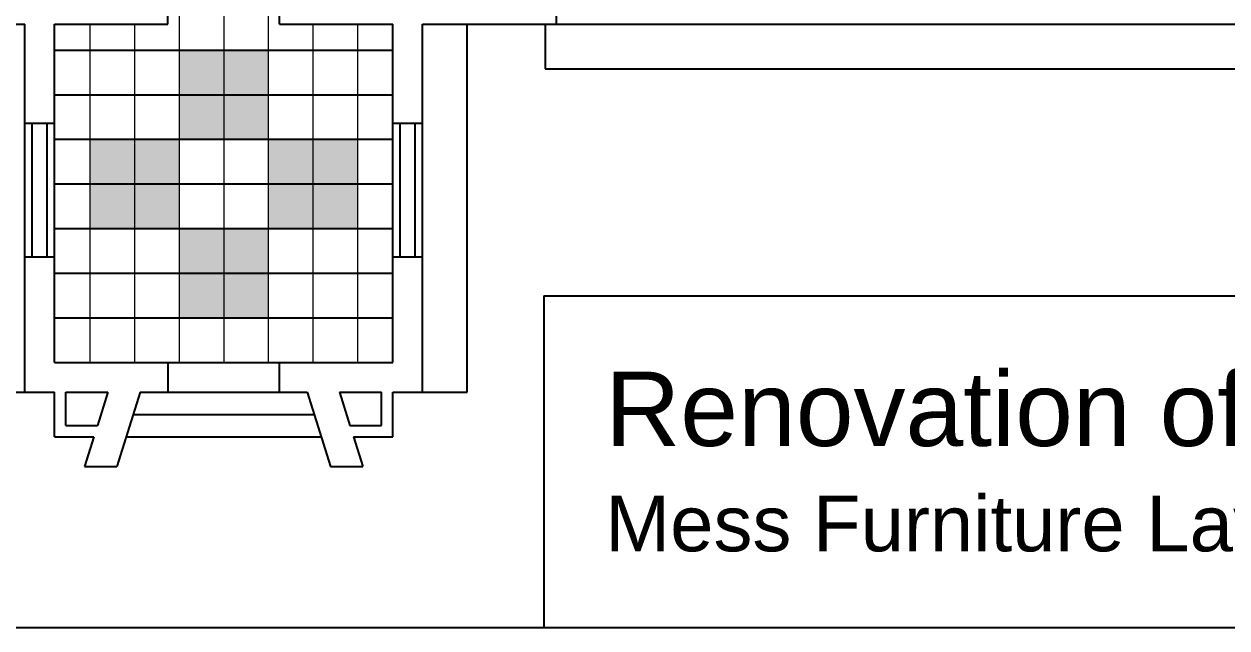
# Model space of a CAD drawing. Header units: inches. Extents: x 101 to 668, y -217 to 99.
# Drawn here: x 394.12 to 410.3, y 17.91 to 26.03 of the extents above; entities that cross this region are included whole.
import ezdxf

# ---------------------------------------------------------------- set-up
doc = ezdxf.new("R2010")
doc.units = ezdxf.units.IN
doc.header["$MEASUREMENT"] = 0
doc.layers.add('FUR', color=1, linetype='Continuous', lineweight=15)
doc.styles.get("Standard").update_dxf_attribs({"font": 'arial.ttf'})

msp = doc.modelspace()

# ---------------------------------------------------------------- hatches: boundary and pattern name
h = msp.add_hatch(color=256)
h.paths.add_polyline_path([(396.80197, 25.68159), (396.20197, 25.68159), (396.20197, 25.08159), (396.80197, 25.08159)])
h.paths.add_polyline_path([(397.40197, 25.68159), (396.80197, 25.68159), (396.80197, 25.08159), (397.40197, 25.08159)])
h.paths.add_polyline_path([(396.80197, 25.08159), (396.20197, 25.08159), (396.20197, 24.48159), (396.80197, 24.48159)])
h.paths.add_polyline_path([(397.40197, 25.08159), (396.80197, 25.08159), (396.80197, 24.48159), (397.40197, 24.48159)])
h.paths.add_polyline_path([(396.80197, 23.28159), (396.20197, 23.28159), (396.20197, 22.68159), (396.80197, 22.68159)])
h.paths.add_polyline_path([(397.40197, 23.28159), (396.80197, 23.28159), (396.80197, 22.68159), (397.40197, 22.68159)])
h.paths.add_polyline_path([(396.80197, 22.68159), (396.20197, 22.68159), (396.20197, 22.08159), (396.80197, 22.08159)])
h.paths.add_polyline_path([(397.40197, 22.68159), (396.80197, 22.68159), (396.80197, 22.08159), (397.40197, 22.08159)])
h.paths.add_polyline_path([(398.00197, 24.48159), (397.40197, 24.48159), (397.40197, 23.88159), (398.00197, 23.88159)])
h.paths.add_polyline_path([(398.60197, 24.48159), (398.00197, 24.48159), (398.00197, 23.88159), (398.60197, 23.88159)])
h.paths.add_polyline_path([(398.00197, 23.88159), (397.40197, 23.88159), (397.40197, 23.28159), (398.00197, 23.28159)])
h.paths.add_polyline_path([(398.60197, 23.88159), (398.00197, 23.88159), (398.00197, 23.28159), (398.60197, 23.28159)])
h.paths.add_polyline_path([(396.20197, 23.88159), (395.60197, 23.88159), (395.60197, 23.28159), (396.20197, 23.28159)])
h.paths.add_polyline_path([(395.60197, 23.88159), (395.00197, 23.88159), (395.00197, 23.28159), (395.60197, 23.28159)])
h.paths.add_polyline_path([(395.60197, 24.48159), (395.00197, 24.48159), (395.00197, 23.88159), (395.60197, 23.88159)])
h.paths.add_polyline_path([(396.20197, 24.48159), (395.60197, 24.48159), (395.60197, 23.88159), (396.20197, 23.88159)])

# ---------------------------------------------------------------- linework, layer by layer
for p, q in [((396.05196, 26.03159), (396.05196, 26.43159)), ((397.55196, 26.03159), (397.55196, 26.43159)), ((401.27696, 26.03159), (401.27696, 26.43159)), ((378.10696, 26.03159), (394.12696, 26.03159)), ((394.12696, 21.08159), (394.12696, 26.03159)), ((394.52696, 26.03159), (396.05196, 26.03159)), ((394.52696, 21.48159), (394.52696, 26.03159)), ((397.55196, 26.03159), (399.07696, 26.03159)), ((399.07696, 21.48159), (399.07696, 26.03159)), ((399.47696, 26.03159), (415.49696, 26.03159)), ((399.47696, 21.08159), (399.47696, 26.03159)), ((400.07696, 21.08159), (400.07696, 26.03159)), ((401.12696, 26.03159), (401.12696, 25.43159)), ((394.52696, 25.68159), (399.07696, 25.68159)), ((401.12696, 25.43159), (414.02696, 25.43159)), ((394.52696, 25.08159), (399.07696, 25.08159)), ((394.12696, 24.69936), (394.52696, 24.69936)), ((394.22696, 22.89936), (394.22696, 24.69936)), ((394.42696, 22.89936), (394.42696, 24.69936)), ((399.07696, 24.69936), (399.47696, 24.69936)), ((399.17696, 22.89936), (399.17696, 24.69936)), ((399.37696, 22.89936), (399.37696, 24.69936)), ((394.52696, 24.48159), (399.07696, 24.48159)), ((394.52696, 23.88159), (399.07696, 23.88159)), ((394.52696, 23.88159), (399.07696, 23.88159)), ((394.52696, 23.28159), (399.07696, 23.28159)), ((394.12696, 22.89936), (394.52696, 22.89936)), ((399.07696, 22.89936), (399.47696, 22.89936)), ((394.52696, 22.68159), (399.07696, 22.68159)), ((401.10982, 22.37727), (420.08075, 22.37727)), ((401.10982, 22.37727), (401.10982, 17.90916)), ((394.52696, 22.08159), (399.07696, 22.08159)), ((394.52696, 21.48159), (396.05196, 21.48159)), ((396.05196, 21.48159), (396.05196, 21.08159)), ((396.05196, 21.48159), (397.55196, 21.48159)), ((397.55196, 21.48159), (399.07696, 21.48159)), ((397.55196, 21.08159), (397.55196, 21.48159)), ((393.52696, 21.08159), (394.52696, 21.08159)), ((394.52696, 20.48159), (394.52696, 21.08159)), ((394.67696, 21.08159), (395.24268, 21.08159)), ((394.67696, 21.08159), (395.24268, 21.08159)), ((394.67696, 20.63159), (394.67696, 21.08159)), ((395.24268, 21.08159), (395.10286, 20.63159)), ((395.67768, 21.08159), (395.36696, 20.08159)), ((395.67768, 21.08159), (396.05196, 21.08159)), ((395.67768, 21.08159), (397.55196, 21.08159)), ((397.55196, 21.08159), (397.92625, 21.08159)), ((397.92625, 21.08159), (398.23696, 20.08159)), ((398.36125, 21.08159), (398.92696, 21.08159)), ((398.36125, 21.08159), (398.92696, 21.08159)), ((398.36125, 21.08159), (398.50107, 20.63159)), ((398.92696, 20.63159), (398.92696, 21.08159)), ((399.07696, 21.08159), (400.07696, 21.08159)), ((399.07696, 20.48159), (399.07696, 21.08159)), ((395.58446, 20.78159), (398.01946, 20.78159)), ((394.67696, 20.63159), (395.10286, 20.63159)), ((398.50107, 20.63159), (398.92696, 20.63159)), ((394.52696, 20.48159), (395.05625, 20.48159)), ((395.05625, 20.48159), (394.93196, 20.08159)), ((395.49125, 20.48159), (398.11268, 20.48159)), ((398.54768, 20.48159), (399.07696, 20.48159)), ((398.54768, 20.48159), (398.67196, 20.08159)), ((394.93196, 20.08159), (395.36696, 20.08159)), ((398.23696, 20.08159), (398.67196, 20.08159))]:
    msp.add_line(p, q)
msp.add_lwpolyline([(372.57623, 55.58244), (420.08075, 55.58244), (420.08075, 17.90916), (372.57623, 17.90916)], close=True)
at = {"layer": 'FUR', "lineweight": 20}
for p, q in [((396.20197, 36.50159), (396.20197, 21.48159)), ((396.80197, 36.50159), (396.80197, 21.48159)), ((397.40197, 36.50159), (397.40197, 21.48159)), ((395.00197, 26.03159), (395.00197, 21.48159)), ((395.60197, 26.03159), (395.60197, 21.48159)), ((398.00197, 26.03159), (398.00197, 21.48159)), ((398.60197, 26.03159), (398.60197, 21.48159))]:
    msp.add_line(p, q, dxfattribs=at)

# ---------------------------------------------------------------- texts
at = {"insert": (401.93532, 21.3564), "char_height": 1, "width": 23.1967534, "attachment_point": 1}
msp.add_mtext('Renovation of Ladies Mess\\P{\\H0.75x;Mess Furniture Layout - Capacity-300}', dxfattribs=at)

doc.saveas('drawing.dxf')
